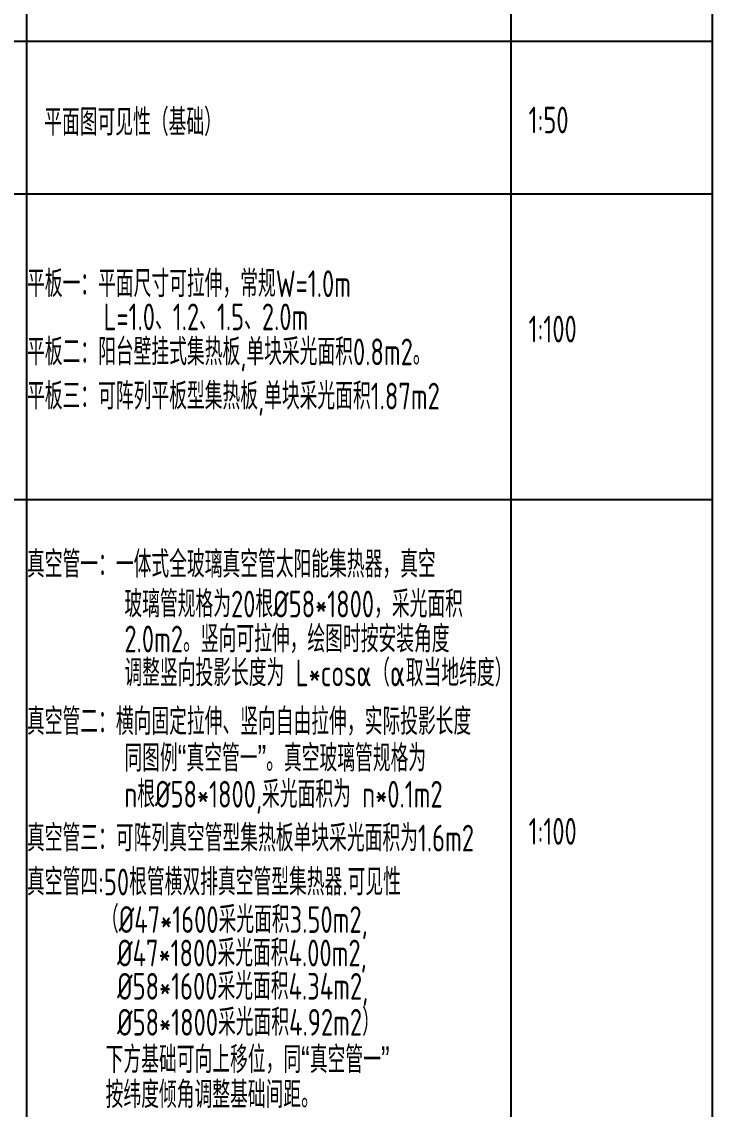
# Model space of a CAD drawing. Extents: x -84241 to 2571207, y -257021 to 1687411.
# Drawn here: x 38860 to 47905, y -16879 to -2636 of the extents above; entities that cross this region are included whole.
import ezdxf

# ---------------------------------------------------------------- set-up
doc = ezdxf.new("R2010")
doc.units = 0
doc.header["$LTSCALE"] = 1000
doc.layers.get('0').update_dxf_attribs({"linetype": 'CONTINUOUS'})
doc.layers.add('W-NOTE', color=40, linetype='CONTINUOUS')
doc.styles.add('TH-STYLE3', font='tssdeng.shx', dxfattribs={"width": 0.7, "bigfont": 'tssdchn.shx'})

msp = doc.modelspace()

# ---------------------------------------------------------------- linework, layer by layer
for p, q in [((38923.3879, 17109.1701), (38923.3879, -27890.8299)), ((45268.0431, 17109.1701), (45268.0431, -27890.8299)), ((47904.5596, 17109.1701), (47904.5596, -27890.8299)), ((31925.3082, -2890.8299), (47904.5596, -2890.8299)), ((31925.3082, -4890.8299), (47904.5596, -4890.8299)), ((31925.3082, -8890.8299), (47904.5596, -8890.8299))]:
    msp.add_line(p, q)

# ---------------------------------------------------------------- texts
at = {"layer": 'W-NOTE', "style": 'TH-STYLE3', "width": 0.7}
for s, p in [('平面图可见性（基础）', (39154.8213, -4126.3666)), ('1:50', (45499.4765, -4097.2438)), ('平板一：平面尺寸可拉伸，常规W=1.0m', (38929.2697, -6241.7385)), ('L=1.0、1.2、1.5、2.0m', (39932.6651, -6675.661)), ('1:100', (45499.4765, -6835.7766)), ('平板二：阳台壁挂式集热板,单块采光面积0.8m2。', (38929.2697, -7134.0473)), ('平板三：可阵列平板型集热板,单块采光面积1.87m2', (38929.2697, -7713.3038)), ('真空管一：一体式全玻璃真空管太阳能集热器，真空', (38929.2697, -9915.6904)), ('玻璃管规格为20根%%C58*1800，采光面积', (40204.9675, -10437.2347)), ('2.0m2。竖向可拉伸，绘图时按安装角度', (40204.9675, -10895.0588)), ('调整竖向投影长度为 L*cosα（α取当地纬度）', (40204.9675, -11339.214)), ('真空管二：横向固定拉伸、竖向自由拉伸，实际投影长度', (38929.2697, -11975.5757)), ('同图例“真空管一”。真空玻璃管规格为', (40204.9675, -12455.8824)), ('n根%%C58*1800,采光面积为 n*0.1m2', (40204.9675, -12927.8066)), ('1:100', (45499.4765, -13413.9935)), ('真空管三：可阵列真空管型集热板单块采光面积为1.6m2', (38929.2697, -13502.5936)), ('真空管四:50根管横双排真空管型集热器.可见性', (38929.2697, -14077.4098)), ('（%%C47*1600采光面积3.50m2,', (39898.3801, -14569.0524)), ('%%C47*1800采光面积4.00m2,', (40109.8244, -15007.3749)), ('%%C58*1600采光面积4.34m2,', (40109.8244, -15443.4252)), ('%%C58*1800采光面积4.92m2）', (40109.8244, -15914.8311)), ('下方基础可向上移位，同“真空管一”', (39959.3982, -16404.4244)), ('按纬度倾角调整基础间距。', (39959.3982, -16863.1083))]:
    msp.add_text(s, height=350, dxfattribs=at).set_placement(p)

doc.saveas('drawing.dxf')
